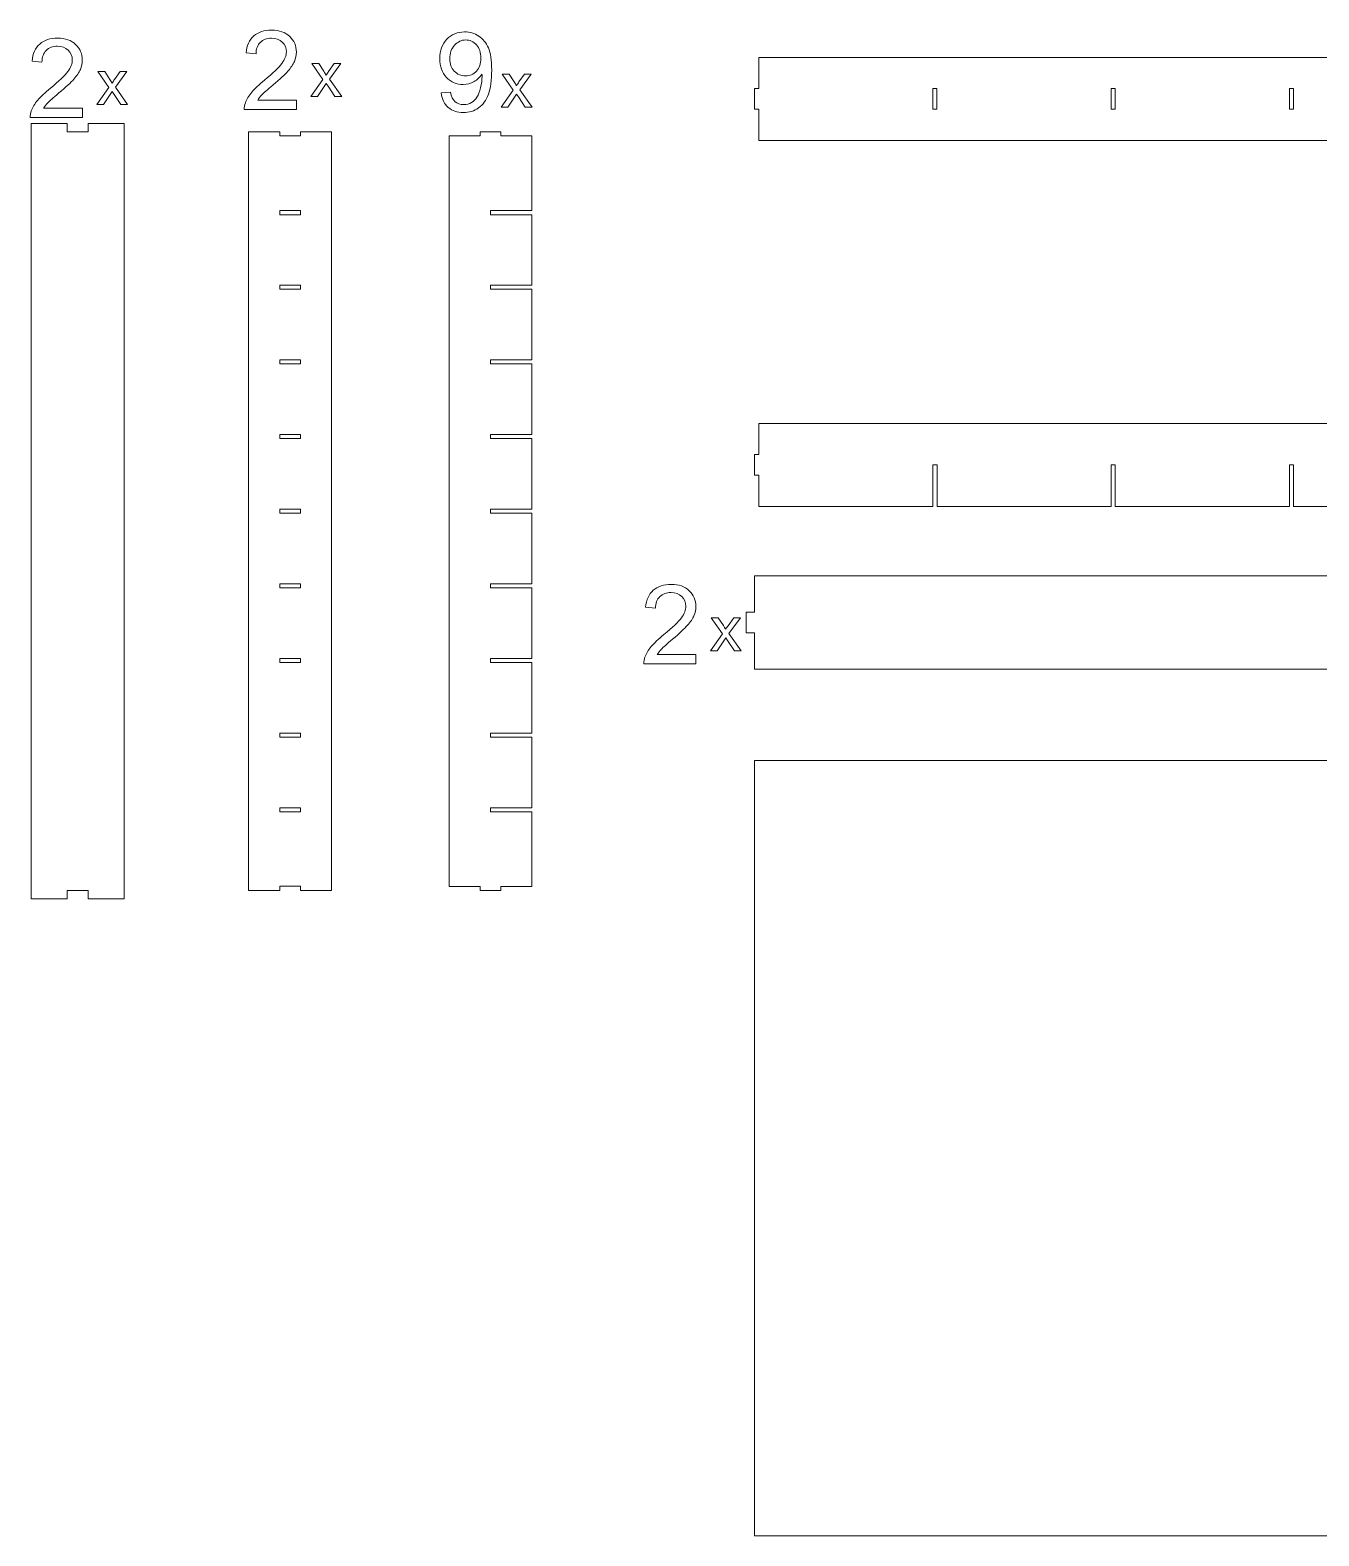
# Model space of a CAD drawing. Header units: millimetres. Extents: x -997 to 222, y -767 to 9.
# Drawn here: x -997 to -375, y -767 to -41 of the extents above; entities that cross this region are included whole.
import ezdxf

# ---------------------------------------------------------------- set-up
doc = ezdxf.new("R2010")
doc.units = ezdxf.units.MM
doc.header["$MEASUREMENT"] = 0
doc.layers.add('Camada 1', color=7, linetype='Continuous')

msp = doc.modelspace()

# ---------------------------------------------------------------- linework, layer by layer
at = {"layer": 'Camada 1', "lineweight": 20}
msp.add_lwpolyline([(-647.5055, -767.3635), (222.4825, -767.3635), (222.4825, -393.3635), (-647.5055, -393.3635), (-647.5055, -767.3635)], close=True, dxfattribs=at)
at = {"layer": 'Camada 1', "lineweight": 9}
for points, knots in [([(-868.3942, -74.9423), (-868.3942, -74.9423), (-868.3942, -79.4398), (-868.3942, -79.4398), (-868.3942, -79.4398), (-868.3942, -79.4398), (-893.5783, -79.4398), (-893.5783, -79.4398), (-893.5783, -79.4398), (-893.6138, -78.3132), (-893.4364, -77.231), (-893.0372, -76.1931), (-893.0372, -76.1931), (-892.3985, -74.4722), (-891.3695, -72.7867), (-889.959, -71.119), (-889.959, -71.119), (-888.5397, -69.4602), (-886.4994, -67.5352), (-883.8382, -65.353), (-883.8382, -65.353), (-879.6955, -61.9555), (-876.8924, -59.2676), (-875.4376, -57.2806), (-875.4376, -57.2806), (-873.9828, -55.3024), (-873.2554, -53.4218), (-873.2554, -51.6565), (-873.2554, -51.6565), (-873.2554, -49.8025), (-873.9207, -48.2413), (-875.2424, -46.9639), (-875.2424, -46.9639), (-876.573, -45.6953), (-878.3028, -45.0566), (-880.4318, -45.0566), (-880.4318, -45.0566), (-882.685, -45.0566), (-884.4858, -45.7308), (-885.8341, -47.0881), (-885.8341, -47.0881), (-887.1914, -48.4364), (-887.8744, -50.3081), (-887.8921, -52.6944), (-887.8921, -52.6944), (-887.8921, -52.6944), (-892.7001, -52.2065), (-892.7001, -52.2065), (-892.7001, -52.2065), (-892.3719, -48.6138), (-891.13, -45.8816), (-888.9833, -44.001), (-888.9833, -44.001), (-886.8365, -42.1204), (-883.9446, -41.1801), (-880.3254, -41.1801), (-880.3254, -41.1801), (-876.6706, -41.1801), (-873.7787, -42.2003), (-871.6497, -44.2228), (-871.6497, -44.2228), (-869.5119, -46.2542), (-868.4474, -48.7646), (-868.4474, -51.763), (-868.4474, -51.763), (-868.4474, -53.2887), (-868.7579, -54.7879), (-869.3877, -56.2604), (-869.3877, -56.2604), (-870.0086, -57.733), (-871.0465, -59.2854), (-872.4925, -60.9087), (-872.4925, -60.9087), (-873.9384, -62.541), (-876.3424, -64.7764), (-879.7044, -67.615), (-879.7044, -67.615), (-882.5076, -69.9747), (-884.3083, -71.5714), (-885.1067, -72.4141), (-885.1067, -72.4141), (-885.9051, -73.248), (-886.5615, -74.0907), (-887.0849, -74.9423), (-887.0849, -74.9423), (-887.0849, -74.9423), (-868.3942, -74.9423), (-868.3942, -74.9423)], [0, 0, 0, 0, 0.04347826, 0.04347826, 0.04347826, 0.04347826, 0.08695652, 0.08695652, 0.08695652, 0.08695652, 0.13043478, 0.13043478, 0.13043478, 0.13043478, 0.17391304, 0.17391304, 0.17391304, 0.17391304, 0.2173913, 0.2173913, 0.2173913, 0.2173913, 0.26086957, 0.26086957, 0.26086957, 0.26086957, 0.30434783, 0.30434783, 0.30434783, 0.30434783, 0.34782609, 0.34782609, 0.34782609, 0.34782609, 0.39130435, 0.39130435, 0.39130435, 0.39130435, 0.43478261, 0.43478261, 0.43478261, 0.43478261, 0.47826087, 0.47826087, 0.47826087, 0.47826087, 0.52173913, 0.52173913, 0.52173913, 0.52173913, 0.56521739, 0.56521739, 0.56521739, 0.56521739, 0.60869565, 0.60869565, 0.60869565, 0.60869565, 0.65217391, 0.65217391, 0.65217391, 0.65217391, 0.69565217, 0.69565217, 0.69565217, 0.69565217, 0.73913043, 0.73913043, 0.73913043, 0.73913043, 0.7826087, 0.7826087, 0.7826087, 0.7826087, 0.82608696, 0.82608696, 0.82608696, 0.82608696, 0.86956522, 0.86956522, 0.86956522, 0.86956522, 0.91304348, 0.91304348, 0.91304348, 0.91304348, 1, 1, 1, 1]), ([(-798.5779, -71.5004), (-798.5779, -71.5004), (-794.0804, -71.0835), (-794.0804, -71.0835), (-794.0804, -71.0835), (-793.699, -73.1947), (-792.9715, -74.7294), (-791.8982, -75.6874), (-791.8982, -75.6874), (-790.8248, -76.6366), (-789.4498, -77.1156), (-787.7644, -77.1156), (-787.7644, -77.1156), (-786.3273, -77.1156), (-785.0677, -76.7874), (-783.9854, -76.1221), (-783.9854, -76.1221), (-782.9032, -75.4657), (-782.0161, -74.5874), (-781.3242, -73.4875), (-781.3242, -73.4875), (-780.6234, -72.3875), (-780.0468, -70.8972), (-779.5767, -69.0343), (-779.5767, -69.0343), (-779.1154, -67.1626), (-778.8759, -65.2554), (-778.8759, -63.3127), (-778.8759, -63.3127), (-778.8759, -63.1087), (-778.8847, -62.7893), (-778.9025, -62.3812), (-778.9025, -62.3812), (-779.8428, -63.8627), (-781.1202, -65.078), (-782.7347, -66.0005), (-782.7347, -66.0005), (-784.358, -66.932), (-786.1144, -67.3932), (-787.995, -67.3932), (-787.995, -67.3932), (-791.153, -67.3932), (-793.8231, -66.2489), (-796.0054, -63.9602), (-796.0054, -63.9602), (-798.1876, -61.6716), (-799.2787, -58.6644), (-799.2787, -54.9209), (-799.2787, -54.9209), (-799.2787, -51.0533), (-798.1432, -47.9485), (-795.8634, -45.5889), (-795.8634, -45.5889), (-793.5836, -43.2292), (-790.7272, -42.0494), (-787.2942, -42.0494), (-787.2942, -42.0494), (-784.8193, -42.0494), (-782.5572, -42.7236), (-780.4992, -44.0542), (-780.4992, -44.0542), (-778.4501, -45.3848), (-776.8888, -47.292), (-775.8243, -49.7581), (-775.8243, -49.7581), (-774.7598, -52.2242), (-774.2276, -55.7991), (-774.2276, -60.4829), (-774.2276, -60.4829), (-774.2276, -65.3441), (-774.751, -69.2206), (-775.8066, -72.1125), (-775.8066, -72.1125), (-776.8711, -74.9955), (-778.4412, -77.1866), (-780.5258, -78.6946), (-780.5258, -78.6946), (-782.6193, -80.2027), (-785.0588, -80.9567), (-787.8708, -80.9567), (-787.8708, -80.9567), (-790.8514, -80.9567), (-793.282, -80.1317), (-795.1715, -78.4728), (-795.1715, -78.4728), (-797.061, -76.8229), (-798.1964, -74.4987), (-798.5779, -71.5004)], [0, 0, 0, 0, 0.04347826, 0.04347826, 0.04347826, 0.04347826, 0.08695652, 0.08695652, 0.08695652, 0.08695652, 0.13043478, 0.13043478, 0.13043478, 0.13043478, 0.17391304, 0.17391304, 0.17391304, 0.17391304, 0.2173913, 0.2173913, 0.2173913, 0.2173913, 0.26086957, 0.26086957, 0.26086957, 0.26086957, 0.30434783, 0.30434783, 0.30434783, 0.30434783, 0.34782609, 0.34782609, 0.34782609, 0.34782609, 0.39130435, 0.39130435, 0.39130435, 0.39130435, 0.43478261, 0.43478261, 0.43478261, 0.43478261, 0.47826087, 0.47826087, 0.47826087, 0.47826087, 0.52173913, 0.52173913, 0.52173913, 0.52173913, 0.56521739, 0.56521739, 0.56521739, 0.56521739, 0.60869565, 0.60869565, 0.60869565, 0.60869565, 0.65217391, 0.65217391, 0.65217391, 0.65217391, 0.69565217, 0.69565217, 0.69565217, 0.69565217, 0.73913043, 0.73913043, 0.73913043, 0.73913043, 0.7826087, 0.7826087, 0.7826087, 0.7826087, 0.82608696, 0.82608696, 0.82608696, 0.82608696, 0.86956522, 0.86956522, 0.86956522, 0.86956522, 0.91304348, 0.91304348, 0.91304348, 0.91304348, 1, 1, 1, 1]), ([(-971.6414, -78.8179), (-971.6414, -78.8179), (-971.6414, -83.3154), (-971.6414, -83.3154), (-971.6414, -83.3154), (-971.6414, -83.3154), (-996.8255, -83.3154), (-996.8255, -83.3154), (-996.8255, -83.3154), (-996.861, -82.1888), (-996.6836, -81.1066), (-996.2844, -80.0687), (-996.2844, -80.0687), (-995.6457, -78.3478), (-994.6167, -76.6623), (-993.2062, -74.9946), (-993.2062, -74.9946), (-991.7869, -73.3358), (-989.7466, -71.4108), (-987.0854, -69.2286), (-987.0854, -69.2286), (-982.9427, -65.8311), (-980.1396, -63.1432), (-978.6848, -61.1562), (-978.6848, -61.1562), (-977.23, -59.178), (-976.5026, -57.2974), (-976.5026, -55.5321), (-976.5026, -55.5321), (-976.5026, -53.6781), (-977.1679, -52.1169), (-978.4896, -50.8395), (-978.4896, -50.8395), (-979.8202, -49.5709), (-981.55, -48.9322), (-983.679, -48.9322), (-983.679, -48.9322), (-985.9322, -48.9322), (-987.733, -49.6064), (-989.0813, -50.9637), (-989.0813, -50.9637), (-990.4386, -52.312), (-991.1216, -54.1837), (-991.1393, -56.57), (-991.1393, -56.57), (-991.1393, -56.57), (-995.9473, -56.0821), (-995.9473, -56.0821), (-995.9473, -56.0821), (-995.6191, -52.4894), (-994.3772, -49.7572), (-992.2305, -47.8766), (-992.2305, -47.8766), (-990.0837, -45.996), (-987.1918, -45.0557), (-983.5726, -45.0557), (-983.5726, -45.0557), (-979.9178, -45.0557), (-977.0259, -46.0759), (-974.8969, -48.0984), (-974.8969, -48.0984), (-972.7591, -50.1298), (-971.6946, -52.6402), (-971.6946, -55.6386), (-971.6946, -55.6386), (-971.6946, -57.1643), (-972.0051, -58.6635), (-972.6349, -60.136), (-972.6349, -60.136), (-973.2558, -61.6086), (-974.2937, -63.161), (-975.7397, -64.7843), (-975.7397, -64.7843), (-977.1856, -66.4166), (-979.5896, -68.652), (-982.9516, -71.4906), (-982.9516, -71.4906), (-985.7548, -73.8503), (-987.5555, -75.447), (-988.3539, -76.2897), (-988.3539, -76.2897), (-989.1523, -77.1236), (-989.8087, -77.9663), (-990.3321, -78.8179), (-990.3321, -78.8179), (-990.3321, -78.8179), (-971.6414, -78.8179), (-971.6414, -78.8179)], [0, 0, 0, 0, 0.04347826, 0.04347826, 0.04347826, 0.04347826, 0.08695652, 0.08695652, 0.08695652, 0.08695652, 0.13043478, 0.13043478, 0.13043478, 0.13043478, 0.17391304, 0.17391304, 0.17391304, 0.17391304, 0.2173913, 0.2173913, 0.2173913, 0.2173913, 0.26086957, 0.26086957, 0.26086957, 0.26086957, 0.30434783, 0.30434783, 0.30434783, 0.30434783, 0.34782609, 0.34782609, 0.34782609, 0.34782609, 0.39130435, 0.39130435, 0.39130435, 0.39130435, 0.43478261, 0.43478261, 0.43478261, 0.43478261, 0.47826087, 0.47826087, 0.47826087, 0.47826087, 0.52173913, 0.52173913, 0.52173913, 0.52173913, 0.56521739, 0.56521739, 0.56521739, 0.56521739, 0.60869565, 0.60869565, 0.60869565, 0.60869565, 0.65217391, 0.65217391, 0.65217391, 0.65217391, 0.69565217, 0.69565217, 0.69565217, 0.69565217, 0.73913043, 0.73913043, 0.73913043, 0.73913043, 0.7826087, 0.7826087, 0.7826087, 0.7826087, 0.82608696, 0.82608696, 0.82608696, 0.82608696, 0.86956522, 0.86956522, 0.86956522, 0.86956522, 0.91304348, 0.91304348, 0.91304348, 0.91304348, 1, 1, 1, 1]), ([(-779.4259, -54.6814), (-779.4259, -52.0024), (-780.1355, -49.8646), (-781.5637, -48.2944), (-781.5637, -48.2944), (-783.0008, -46.7154), (-784.7128, -45.9259), (-786.7265, -45.9259), (-786.7265, -45.9259), (-788.8023, -45.9259), (-790.6119, -46.7775), (-792.1554, -48.4719), (-792.1554, -48.4719), (-793.699, -50.175), (-794.4707, -52.375), (-794.4707, -55.0717), (-794.4707, -55.0717), (-794.4707, -57.5023), (-793.7344, -59.4716), (-792.2708, -60.9885), (-792.2708, -60.9885), (-790.8071, -62.5054), (-789.0063, -63.2595), (-786.8596, -63.2595), (-786.8596, -63.2595), (-784.6862, -63.2595), (-782.9121, -62.5054), (-781.5194, -60.9885), (-781.5194, -60.9885), (-780.1178, -59.4716), (-779.4259, -57.3693), (-779.4259, -54.6814)], [0, 0, 0, 0, 0.11111111, 0.11111111, 0.11111111, 0.11111111, 0.22222222, 0.22222222, 0.22222222, 0.22222222, 0.33333333, 0.33333333, 0.33333333, 0.33333333, 0.44444444, 0.44444444, 0.44444444, 0.44444444, 0.55555556, 0.55555556, 0.55555556, 0.55555556, 0.66666667, 0.66666667, 0.66666667, 0.66666667, 0.77777778, 0.77777778, 0.77777778, 0.77777778, 1, 1, 1, 1]), ([(-645.4343, -54.3795), (-645.4343, -54.3795), (212.5656, -54.3795), (212.5656, -54.3795), (212.5656, -54.3795), (212.5656, -54.3795), (212.5656, -69.3769), (212.5656, -69.3769), (212.5656, -69.3769), (212.5656, -69.3769), (214.5649, -69.3769), (214.5649, -69.3769), (214.5649, -69.3769), (214.5649, -69.3769), (214.5649, -79.3789), (214.5649, -79.3789), (214.5649, -79.3789), (214.5649, -79.3789), (212.5656, -79.3789), (212.5656, -79.3789), (212.5656, -79.3789), (212.5656, -79.3789), (212.5656, -94.3795), (212.5656, -94.3795), (212.5656, -94.3795), (212.5656, -94.3795), (-645.4343, -94.3795), (-645.4343, -94.3795), (-645.4343, -94.3795), (-645.4343, -94.3795), (-645.4343, -79.3755), (-645.4343, -79.3755), (-645.4343, -79.3755), (-645.4343, -79.3755), (-647.4219, -79.3755), (-647.4219, -79.3755), (-647.4219, -79.3755), (-647.4219, -79.3755), (-647.4255, -69.3765), (-647.4255, -69.3765), (-647.4255, -69.3765), (-647.4255, -69.3765), (-645.4379, -69.3765), (-645.4379, -69.3765), (-645.4379, -69.3765), (-645.4379, -69.3765), (-645.4343, -54.3795), (-645.4343, -54.3795)], [0, 0, 0, 0, 0.07692308, 0.07692308, 0.07692308, 0.07692308, 0.15384615, 0.15384615, 0.15384615, 0.15384615, 0.23076923, 0.23076923, 0.23076923, 0.23076923, 0.30769231, 0.30769231, 0.30769231, 0.30769231, 0.38461538, 0.38461538, 0.38461538, 0.38461538, 0.46153846, 0.46153846, 0.46153846, 0.46153846, 0.53846154, 0.53846154, 0.53846154, 0.53846154, 0.61538462, 0.61538462, 0.61538462, 0.61538462, 0.69230769, 0.69230769, 0.69230769, 0.69230769, 0.76923077, 0.76923077, 0.76923077, 0.76923077, 0.84615385, 0.84615385, 0.84615385, 0.84615385, 1, 1, 1, 1]), ([(-561.4415, -69.3795), (-561.4415, -69.3795), (-559.4415, -69.3795), (-559.4415, -69.3795), (-559.4415, -69.3795), (-559.4415, -69.3795), (-559.4415, -79.3795), (-559.4415, -79.3795), (-559.4415, -79.3795), (-559.4415, -79.3795), (-561.4415, -79.3795), (-561.4415, -79.3795), (-561.4415, -79.3795), (-561.4415, -79.3795), (-561.4415, -69.3795), (-561.4415, -69.3795)], [0, 0, 0, 0, 0.2, 0.2, 0.2, 0.2, 0.4, 0.4, 0.4, 0.4, 0.6, 0.6, 0.6, 0.6, 1, 1, 1, 1]), ([(-475.4412, -69.3795), (-475.4412, -69.3795), (-473.4412, -69.3795), (-473.4412, -69.3795), (-473.4412, -69.3795), (-473.4412, -69.3795), (-473.4412, -79.3795), (-473.4412, -79.3795), (-473.4412, -79.3795), (-473.4412, -79.3795), (-475.4412, -79.3795), (-475.4412, -79.3795), (-475.4412, -79.3795), (-475.4412, -79.3795), (-475.4412, -69.3795), (-475.4412, -69.3795)], [0, 0, 0, 0, 0.2, 0.2, 0.2, 0.2, 0.4, 0.4, 0.4, 0.4, 0.6, 0.6, 0.6, 0.6, 1, 1, 1, 1]), ([(-389.4359, -69.3795), (-389.4359, -69.3795), (-387.4359, -69.3795), (-387.4359, -69.3795), (-387.4359, -69.3795), (-387.4359, -69.3795), (-387.4359, -79.3795), (-387.4359, -79.3795), (-387.4359, -79.3795), (-387.4359, -79.3795), (-389.4359, -79.3795), (-389.4359, -79.3795), (-389.4359, -79.3795), (-389.4359, -79.3795), (-389.4359, -69.3795), (-389.4359, -69.3795)], [0, 0, 0, 0, 0.2, 0.2, 0.2, 0.2, 0.4, 0.4, 0.4, 0.4, 0.6, 0.6, 0.6, 0.6, 1, 1, 1, 1]), ([(-891.4449, -90.1742), (-891.4449, -90.1742), (-876.4449, -90.1742), (-876.4449, -90.1742), (-876.4449, -90.1742), (-876.4449, -90.1742), (-876.4449, -92.1741), (-876.4449, -92.1741), (-876.4449, -92.1741), (-876.4449, -92.1741), (-866.4449, -92.1741), (-866.4449, -92.1741), (-866.4449, -92.1741), (-866.4449, -92.1741), (-866.4449, -90.1742), (-866.4449, -90.1742), (-866.4449, -90.1742), (-866.4449, -90.1742), (-851.4449, -90.1742), (-851.4449, -90.1742), (-851.4449, -90.1742), (-851.4449, -223.1841), (-851.4449, -377.0455), (-851.4449, -456.09), (-851.4449, -456.09), (-851.4449, -456.09), (-866.4451, -456.09), (-866.4451, -456.09), (-866.4451, -456.09), (-866.4451, -456.09), (-866.4451, -456.0896), (-866.4451, -456.0896), (-866.4451, -456.0896), (-866.4451, -456.0896), (-866.4449, -456.0896), (-866.4449, -456.0896), (-866.4449, -456.0896), (-866.4449, -456.0896), (-866.4449, -454.0896), (-866.4449, -454.0896), (-866.4449, -454.0896), (-866.4449, -454.0896), (-876.4449, -454.0896), (-876.4449, -454.0896), (-876.4449, -454.0896), (-876.4449, -454.0896), (-876.4449, -455.3289), (-876.4449, -455.3289), (-876.4449, -455.3289), (-876.4449, -455.3289), (-876.4458, -455.3289), (-876.4458, -455.3289), (-876.4458, -455.3289), (-876.4458, -455.3289), (-876.4458, -456.09), (-876.4458, -456.09), (-876.4458, -456.09), (-876.4458, -456.09), (-891.4449, -456.09), (-891.4449, -456.09), (-891.4449, -456.09), (-891.4449, -456.09), (-891.4449, -90.1742), (-891.4449, -90.1742)], [0, 0, 0, 0, 0.05882353, 0.05882353, 0.05882353, 0.05882353, 0.11764706, 0.11764706, 0.11764706, 0.11764706, 0.17647059, 0.17647059, 0.17647059, 0.17647059, 0.23529412, 0.23529412, 0.23529412, 0.23529412, 0.29411765, 0.29411765, 0.29411765, 0.29411765, 0.35294118, 0.35294118, 0.35294118, 0.35294118, 0.41176471, 0.41176471, 0.41176471, 0.41176471, 0.47058824, 0.47058824, 0.47058824, 0.47058824, 0.52941176, 0.52941176, 0.52941176, 0.52941176, 0.58823529, 0.58823529, 0.58823529, 0.58823529, 0.64705882, 0.64705882, 0.64705882, 0.64705882, 0.70588235, 0.70588235, 0.70588235, 0.70588235, 0.76470588, 0.76470588, 0.76470588, 0.76470588, 0.82352941, 0.82352941, 0.82352941, 0.82352941, 0.88235294, 0.88235294, 0.88235294, 0.88235294, 1, 1, 1, 1]), ([(-794.7914, -92.1853), (-794.7914, -92.1853), (-779.7914, -92.1853), (-779.7914, -92.1853), (-779.7914, -92.1853), (-779.7914, -92.1853), (-779.7914, -90.1852), (-779.7914, -90.1852), (-779.7914, -90.1852), (-779.7914, -90.1852), (-769.7914, -90.1852), (-769.7914, -90.1852), (-769.7914, -90.1852), (-769.7914, -90.1852), (-769.7914, -92.1853), (-769.7914, -92.1853), (-769.7914, -92.1853), (-769.7914, -92.1853), (-754.7914, -92.1853), (-754.7914, -92.1853), (-754.7914, -92.1853), (-754.7914, -92.1853), (-754.7914, -128.1852), (-754.7914, -128.1852), (-754.7914, -128.1852), (-754.7914, -128.1852), (-774.8233, -128.1852), (-774.8233, -128.1852), (-774.8233, -128.1852), (-774.8233, -128.1852), (-774.8233, -130.1852), (-774.8233, -130.1852), (-774.8233, -130.1852), (-774.8233, -130.1852), (-754.7914, -130.1852), (-754.7914, -130.1852), (-754.7914, -130.1852), (-754.7914, -130.1852), (-754.7914, -164.1852), (-754.7914, -164.1852), (-754.7914, -164.1852), (-754.7914, -164.1852), (-774.8233, -164.1852), (-774.8233, -164.1852), (-774.8233, -164.1852), (-774.8233, -164.1852), (-774.8233, -166.1852), (-774.8233, -166.1852), (-774.8233, -166.1852), (-774.8233, -166.1852), (-754.7914, -166.1852), (-754.7914, -166.1852), (-754.7914, -166.1852), (-754.7914, -166.1852), (-754.7914, -200.1852), (-754.7914, -200.1852), (-754.7914, -200.1852), (-754.7914, -200.1852), (-774.8233, -200.1852), (-774.8233, -200.1852), (-774.8233, -200.1852), (-774.8233, -200.1852), (-774.8233, -202.1852), (-774.8233, -202.1852), (-774.8233, -202.1852), (-774.8233, -202.1852), (-754.7914, -202.1852), (-754.7914, -202.1852), (-754.7914, -202.1852), (-754.7914, -202.1852), (-754.7914, -236.1852), (-754.7914, -236.1852), (-754.7914, -236.1852), (-754.7914, -236.1852), (-774.8233, -236.1852), (-774.8233, -236.1852), (-774.8233, -236.1852), (-774.8233, -236.1852), (-774.8233, -238.1852), (-774.8233, -238.1852), (-774.8233, -238.1852), (-774.8233, -238.1852), (-754.7914, -238.1852), (-754.7914, -238.1852), (-754.7914, -238.1852), (-754.7914, -238.1852), (-754.7914, -272.1853), (-754.7914, -272.1853), (-754.7914, -272.1853), (-754.7914, -272.1853), (-774.8233, -272.1853), (-774.8233, -272.1853), (-774.8233, -272.1853), (-774.8233, -272.1853), (-774.8233, -274.1853), (-774.8233, -274.1853), (-774.8233, -274.1853), (-774.8233, -274.1853), (-754.7914, -274.1853), (-754.7914, -274.1853), (-754.7914, -274.1853), (-754.7914, -274.1853), (-754.7914, -308.1853), (-754.7914, -308.1853), (-754.7914, -308.1853), (-754.7914, -308.1853), (-774.8233, -308.1853), (-774.8233, -308.1853), (-774.8233, -308.1853), (-774.8233, -308.1853), (-774.8233, -310.1853), (-774.8233, -310.1853), (-774.8233, -310.1853), (-774.8233, -310.1853), (-754.7914, -310.1853), (-754.7914, -310.1853), (-754.7914, -310.1853), (-754.7914, -310.1853), (-754.7914, -344.1853), (-754.7914, -344.1853), (-754.7914, -344.1853), (-754.7914, -344.1853), (-774.8233, -344.1853), (-774.8233, -344.1853), (-774.8233, -344.1853), (-774.8233, -344.1853), (-774.8233, -346.1853), (-774.8233, -346.1853), (-774.8233, -346.1853), (-774.8233, -346.1853), (-754.7914, -346.1853), (-754.7914, -346.1853), (-754.7914, -346.1853), (-754.7914, -346.1853), (-754.7914, -380.1853), (-754.7914, -380.1853), (-754.7914, -380.1853), (-754.7914, -380.1853), (-774.8233, -380.1853), (-774.8233, -380.1853), (-774.8233, -380.1853), (-774.8233, -380.1853), (-774.8233, -382.1853), (-774.8233, -382.1853), (-774.8233, -382.1853), (-774.8233, -382.1853), (-754.7914, -382.1853), (-754.7914, -382.1853), (-754.7914, -382.1853), (-754.7914, -382.1853), (-754.7914, -416.1853), (-754.7914, -416.1853), (-754.7914, -416.1853), (-754.7914, -416.1853), (-774.8233, -416.1853), (-774.8233, -416.1853), (-774.8233, -416.1853), (-774.8233, -416.1853), (-774.8233, -418.1853), (-774.8233, -418.1853), (-774.8233, -418.1853), (-774.8233, -418.1853), (-754.7914, -418.1853), (-754.7914, -418.1853), (-754.7914, -418.1853), (-754.7914, -418.1853), (-754.7914, -454.1853), (-754.7914, -454.1853), (-754.7914, -454.1853), (-754.7914, -454.1853), (-769.7914, -454.1853), (-769.7914, -454.1853), (-769.7914, -454.1853), (-769.7914, -454.1853), (-769.7914, -456.1849), (-769.7914, -456.1849), (-769.7914, -456.1849), (-769.7914, -456.1849), (-779.7914, -456.1849), (-779.7914, -456.1849), (-779.7914, -456.1849), (-779.7914, -456.1849), (-779.7914, -454.1853), (-779.7914, -454.1853), (-779.7914, -454.1853), (-779.7914, -454.1853), (-794.7914, -454.1853), (-794.7914, -454.1853), (-794.7914, -454.1853), (-794.7914, -454.1853), (-794.7914, -92.1853), (-794.7914, -92.1853)], [0, 0, 0, 0, 0.02040816, 0.02040816, 0.02040816, 0.02040816, 0.04081633, 0.04081633, 0.04081633, 0.04081633, 0.06122449, 0.06122449, 0.06122449, 0.06122449, 0.08163265, 0.08163265, 0.08163265, 0.08163265, 0.10204082, 0.10204082, 0.10204082, 0.10204082, 0.12244898, 0.12244898, 0.12244898, 0.12244898, 0.14285714, 0.14285714, 0.14285714, 0.14285714, 0.16326531, 0.16326531, 0.16326531, 0.16326531, 0.18367347, 0.18367347, 0.18367347, 0.18367347, 0.20408163, 0.20408163, 0.20408163, 0.20408163, 0.2244898, 0.2244898, 0.2244898, 0.2244898, 0.24489796, 0.24489796, 0.24489796, 0.24489796, 0.26530612, 0.26530612, 0.26530612, 0.26530612, 0.28571429, 0.28571429, 0.28571429, 0.28571429, 0.30612245, 0.30612245, 0.30612245, 0.30612245, 0.32653061, 0.32653061, 0.32653061, 0.32653061, 0.34693878, 0.34693878, 0.34693878, 0.34693878, 0.36734694, 0.36734694, 0.36734694, 0.36734694, 0.3877551, 0.3877551, 0.3877551, 0.3877551, 0.40816327, 0.40816327, 0.40816327, 0.40816327, 0.42857143, 0.42857143, 0.42857143, 0.42857143, 0.44897959, 0.44897959, 0.44897959, 0.44897959, 0.46938776, 0.46938776, 0.46938776, 0.46938776, 0.48979592, 0.48979592, 0.48979592, 0.48979592, 0.51020408, 0.51020408, 0.51020408, 0.51020408, 0.53061224, 0.53061224, 0.53061224, 0.53061224, 0.55102041, 0.55102041, 0.55102041, 0.55102041, 0.57142857, 0.57142857, 0.57142857, 0.57142857, 0.59183673, 0.59183673, 0.59183673, 0.59183673, 0.6122449, 0.6122449, 0.6122449, 0.6122449, 0.63265306, 0.63265306, 0.63265306, 0.63265306, 0.65306122, 0.65306122, 0.65306122, 0.65306122, 0.67346939, 0.67346939, 0.67346939, 0.67346939, 0.69387755, 0.69387755, 0.69387755, 0.69387755, 0.71428571, 0.71428571, 0.71428571, 0.71428571, 0.73469388, 0.73469388, 0.73469388, 0.73469388, 0.75510204, 0.75510204, 0.75510204, 0.75510204, 0.7755102, 0.7755102, 0.7755102, 0.7755102, 0.79591837, 0.79591837, 0.79591837, 0.79591837, 0.81632653, 0.81632653, 0.81632653, 0.81632653, 0.83673469, 0.83673469, 0.83673469, 0.83673469, 0.85714286, 0.85714286, 0.85714286, 0.85714286, 0.87755102, 0.87755102, 0.87755102, 0.87755102, 0.89795918, 0.89795918, 0.89795918, 0.89795918, 0.91836735, 0.91836735, 0.91836735, 0.91836735, 0.93877551, 0.93877551, 0.93877551, 0.93877551, 0.95918367, 0.95918367, 0.95918367, 0.95918367, 1, 1, 1, 1]), ([(-876.4449, -128.1852), (-876.4449, -128.1852), (-866.4449, -128.1852), (-866.4449, -128.1852), (-866.4449, -128.1852), (-866.4449, -128.1852), (-866.4449, -130.1852), (-866.4449, -130.1852), (-866.4449, -130.1852), (-866.4449, -130.1852), (-876.4449, -130.1852), (-876.4449, -130.1852), (-876.4449, -130.1852), (-876.4449, -130.1852), (-876.4449, -128.1852), (-876.4449, -128.1852)], [0, 0, 0, 0, 0.2, 0.2, 0.2, 0.2, 0.4, 0.4, 0.4, 0.4, 0.6, 0.6, 0.6, 0.6, 1, 1, 1, 1]), ([(-876.4449, -164.1852), (-876.4449, -164.1852), (-866.4449, -164.1852), (-866.4449, -164.1852), (-866.4449, -164.1852), (-866.4449, -164.1852), (-866.4449, -166.1852), (-866.4449, -166.1852), (-866.4449, -166.1852), (-866.4449, -166.1852), (-876.4449, -166.1852), (-876.4449, -166.1852), (-876.4449, -166.1852), (-876.4449, -166.1852), (-876.4449, -164.1852), (-876.4449, -164.1852)], [0, 0, 0, 0, 0.2, 0.2, 0.2, 0.2, 0.4, 0.4, 0.4, 0.4, 0.6, 0.6, 0.6, 0.6, 1, 1, 1, 1]), ([(-876.4449, -200.1852), (-876.4449, -200.1852), (-866.4449, -200.1852), (-866.4449, -200.1852), (-866.4449, -200.1852), (-866.4449, -200.1852), (-866.4449, -202.1852), (-866.4449, -202.1852), (-866.4449, -202.1852), (-866.4449, -202.1852), (-876.4449, -202.1852), (-876.4449, -202.1852), (-876.4449, -202.1852), (-876.4449, -202.1852), (-876.4449, -200.1852), (-876.4449, -200.1852)], [0, 0, 0, 0, 0.2, 0.2, 0.2, 0.2, 0.4, 0.4, 0.4, 0.4, 0.6, 0.6, 0.6, 0.6, 1, 1, 1, 1]), ([(-645.4285, -230.8564), (-645.4285, -230.8564), (212.5714, -230.8564), (212.5714, -230.8564), (212.5714, -230.8564), (212.5714, -230.8564), (212.5714, -245.8564), (212.5714, -245.8564), (212.5714, -245.8564), (212.5714, -245.8564), (214.5632, -245.8564), (214.5632, -245.8564), (214.5632, -245.8564), (214.5632, -245.8564), (214.5632, -255.8564), (214.5632, -255.8564), (214.5632, -255.8564), (214.5632, -255.8564), (212.5714, -255.8564), (212.5714, -255.8564), (212.5714, -255.8564), (212.5714, -255.8564), (212.5714, -270.8564), (212.5714, -270.8564), (212.5714, -270.8564), (212.5714, -270.8564), (128.5678, -270.8564), (128.5678, -270.8564), (128.5678, -270.8564), (128.5678, -270.8564), (128.5678, -250.854), (128.5678, -250.854), (128.5678, -250.854), (128.5678, -250.854), (126.5678, -250.854), (126.5678, -250.854), (126.5678, -250.854), (126.5678, -250.854), (126.5678, -270.8564), (126.5678, -270.8564), (126.5678, -270.8564), (126.5678, -270.8564), (42.5675, -270.8564), (42.5675, -270.8564), (42.5675, -270.8564), (42.5675, -270.8564), (42.5675, -250.854), (42.5675, -250.854), (42.5675, -250.854), (42.5675, -250.854), (40.5675, -250.854), (40.5675, -250.854), (40.5675, -250.854), (40.5675, -250.854), (40.5675, -270.8564), (40.5675, -270.8564), (40.5675, -270.8564), (40.5675, -270.8564), (-43.4378, -270.8564), (-43.4378, -270.8564), (-43.4378, -270.8564), (-43.4378, -270.8564), (-43.4378, -250.854), (-43.4378, -250.854), (-43.4378, -250.854), (-43.4378, -250.854), (-45.4378, -250.854), (-45.4378, -250.854), (-45.4378, -250.854), (-45.4378, -250.854), (-45.4378, -270.8564), (-45.4378, -270.8564), (-45.4378, -270.8564), (-45.4378, -270.8564), (-129.4381, -270.8564), (-129.4381, -270.8564), (-129.4381, -270.8564), (-129.4381, -270.8564), (-129.4381, -250.854), (-129.4381, -250.854), (-129.4381, -250.854), (-129.4381, -250.854), (-131.4381, -250.854), (-131.4381, -250.854), (-131.4381, -250.854), (-131.4381, -250.854), (-131.4381, -270.8564), (-131.4381, -270.8564), (-131.4381, -270.8564), (-131.4381, -270.8564), (-215.4286, -270.8564), (-215.4286, -270.8564), (-215.4286, -270.8564), (-215.4286, -270.8564), (-215.4286, -250.854), (-215.4286, -250.854), (-215.4286, -250.854), (-215.4286, -250.854), (-217.4286, -250.854), (-217.4286, -250.854), (-217.4286, -250.854), (-217.4286, -250.854), (-217.4286, -270.8564), (-217.4286, -270.8564), (-217.4286, -270.8564), (-217.4286, -270.8564), (-301.4299, -270.8564), (-301.4299, -270.8564), (-301.4299, -270.8564), (-301.4299, -270.8564), (-301.4299, -250.854), (-301.4299, -250.854), (-301.4299, -250.854), (-301.4299, -250.854), (-303.4299, -250.854), (-303.4299, -250.854), (-303.4299, -250.854), (-303.4299, -250.854), (-303.4299, -270.8564), (-303.4299, -270.8564), (-303.4299, -270.8564), (-303.4299, -270.8564), (-387.4301, -270.8564), (-387.4301, -270.8564), (-387.4301, -270.8564), (-387.4301, -270.8564), (-387.4301, -250.854), (-387.4301, -250.854), (-387.4301, -250.854), (-387.4301, -250.854), (-389.4301, -250.854), (-389.4301, -250.854), (-389.4301, -250.854), (-389.4301, -250.854), (-389.4301, -270.8564), (-389.4301, -270.8564), (-389.4301, -270.8564), (-389.4301, -270.8564), (-473.4354, -270.8564), (-473.4354, -270.8564), (-473.4354, -270.8564), (-473.4354, -270.8564), (-473.4354, -250.854), (-473.4354, -250.854), (-473.4354, -250.854), (-473.4354, -250.854), (-475.4354, -250.854), (-475.4354, -250.854), (-475.4354, -250.854), (-475.4354, -250.854), (-475.4354, -270.8564), (-475.4354, -270.8564), (-475.4354, -270.8564), (-475.4354, -270.8564), (-559.4357, -270.8564), (-559.4357, -270.8564), (-559.4357, -270.8564), (-559.4357, -270.8564), (-559.4357, -250.854), (-559.4357, -250.854), (-559.4357, -250.854), (-559.4357, -250.854), (-561.4357, -250.854), (-561.4357, -250.854), (-561.4357, -250.854), (-561.4357, -250.854), (-561.4357, -270.8564), (-561.4357, -270.8564), (-561.4357, -270.8564), (-561.4357, -270.8564), (-645.4285, -270.8564), (-645.4285, -270.8564), (-645.4285, -270.8564), (-645.4285, -270.8564), (-645.4285, -255.8564), (-645.4285, -255.8564), (-645.4285, -255.8564), (-645.4285, -255.8564), (-647.4252, -255.8564), (-647.4252, -255.8564), (-647.4252, -255.8564), (-647.4252, -255.8564), (-647.4252, -245.8564), (-647.4252, -245.8564), (-647.4252, -245.8564), (-647.4252, -245.8564), (-645.4285, -245.8564), (-645.4285, -245.8564), (-645.4285, -245.8564), (-645.4285, -245.8564), (-645.4285, -230.8564), (-645.4285, -230.8564)], [0, 0, 0, 0, 0.02040816, 0.02040816, 0.02040816, 0.02040816, 0.04081633, 0.04081633, 0.04081633, 0.04081633, 0.06122449, 0.06122449, 0.06122449, 0.06122449, 0.08163265, 0.08163265, 0.08163265, 0.08163265, 0.10204082, 0.10204082, 0.10204082, 0.10204082, 0.12244898, 0.12244898, 0.12244898, 0.12244898, 0.14285714, 0.14285714, 0.14285714, 0.14285714, 0.16326531, 0.16326531, 0.16326531, 0.16326531, 0.18367347, 0.18367347, 0.18367347, 0.18367347, 0.20408163, 0.20408163, 0.20408163, 0.20408163, 0.2244898, 0.2244898, 0.2244898, 0.2244898, 0.24489796, 0.24489796, 0.24489796, 0.24489796, 0.26530612, 0.26530612, 0.26530612, 0.26530612, 0.28571429, 0.28571429, 0.28571429, 0.28571429, 0.30612245, 0.30612245, 0.30612245, 0.30612245, 0.32653061, 0.32653061, 0.32653061, 0.32653061, 0.34693878, 0.34693878, 0.34693878, 0.34693878, 0.36734694, 0.36734694, 0.36734694, 0.36734694, 0.3877551, 0.3877551, 0.3877551, 0.3877551, 0.40816327, 0.40816327, 0.40816327, 0.40816327, 0.42857143, 0.42857143, 0.42857143, 0.42857143, 0.44897959, 0.44897959, 0.44897959, 0.44897959, 0.46938776, 0.46938776, 0.46938776, 0.46938776, 0.48979592, 0.48979592, 0.48979592, 0.48979592, 0.51020408, 0.51020408, 0.51020408, 0.51020408, 0.53061224, 0.53061224, 0.53061224, 0.53061224, 0.55102041, 0.55102041, 0.55102041, 0.55102041, 0.57142857, 0.57142857, 0.57142857, 0.57142857, 0.59183673, 0.59183673, 0.59183673, 0.59183673, 0.6122449, 0.6122449, 0.6122449, 0.6122449, 0.63265306, 0.63265306, 0.63265306, 0.63265306, 0.65306122, 0.65306122, 0.65306122, 0.65306122, 0.67346939, 0.67346939, 0.67346939, 0.67346939, 0.69387755, 0.69387755, 0.69387755, 0.69387755, 0.71428571, 0.71428571, 0.71428571, 0.71428571, 0.73469388, 0.73469388, 0.73469388, 0.73469388, 0.75510204, 0.75510204, 0.75510204, 0.75510204, 0.7755102, 0.7755102, 0.7755102, 0.7755102, 0.79591837, 0.79591837, 0.79591837, 0.79591837, 0.81632653, 0.81632653, 0.81632653, 0.81632653, 0.83673469, 0.83673469, 0.83673469, 0.83673469, 0.85714286, 0.85714286, 0.85714286, 0.85714286, 0.87755102, 0.87755102, 0.87755102, 0.87755102, 0.89795918, 0.89795918, 0.89795918, 0.89795918, 0.91836735, 0.91836735, 0.91836735, 0.91836735, 0.93877551, 0.93877551, 0.93877551, 0.93877551, 0.95918367, 0.95918367, 0.95918367, 0.95918367, 1, 1, 1, 1]), ([(-876.4449, -236.1852), (-876.4449, -236.1852), (-866.4449, -236.1852), (-866.4449, -236.1852), (-866.4449, -236.1852), (-866.4449, -236.1852), (-866.4449, -238.1852), (-866.4449, -238.1852), (-866.4449, -238.1852), (-866.4449, -238.1852), (-876.4449, -238.1852), (-876.4449, -238.1852), (-876.4449, -238.1852), (-876.4449, -238.1852), (-876.4449, -236.1852), (-876.4449, -236.1852)], [0, 0, 0, 0, 0.2, 0.2, 0.2, 0.2, 0.4, 0.4, 0.4, 0.4, 0.6, 0.6, 0.6, 0.6, 1, 1, 1, 1]), ([(-876.4449, -272.1853), (-876.4449, -272.1853), (-866.4449, -272.1853), (-866.4449, -272.1853), (-866.4449, -272.1853), (-866.4449, -272.1853), (-866.4449, -274.1853), (-866.4449, -274.1853), (-866.4449, -274.1853), (-866.4449, -274.1853), (-876.4449, -274.1853), (-876.4449, -274.1853), (-876.4449, -274.1853), (-876.4449, -274.1853), (-876.4449, -272.1853), (-876.4449, -272.1853)], [0, 0, 0, 0, 0.2, 0.2, 0.2, 0.2, 0.4, 0.4, 0.4, 0.4, 0.6, 0.6, 0.6, 0.6, 1, 1, 1, 1]), ([(-876.4449, -308.1853), (-876.4449, -308.1853), (-866.4449, -308.1853), (-866.4449, -308.1853), (-866.4449, -308.1853), (-866.4449, -308.1853), (-866.4449, -310.1853), (-866.4449, -310.1853), (-866.4449, -310.1853), (-866.4449, -310.1853), (-876.4449, -310.1853), (-876.4449, -310.1853), (-876.4449, -310.1853), (-876.4449, -310.1853), (-876.4449, -308.1853), (-876.4449, -308.1853)], [0, 0, 0, 0, 0.2, 0.2, 0.2, 0.2, 0.4, 0.4, 0.4, 0.4, 0.6, 0.6, 0.6, 0.6, 1, 1, 1, 1]), ([(-675.6846, -342.2589), (-675.6846, -342.2589), (-675.6846, -346.7564), (-675.6846, -346.7564), (-675.6846, -346.7564), (-675.6846, -346.7564), (-700.8687, -346.7564), (-700.8687, -346.7564), (-700.8687, -346.7564), (-700.9042, -345.6298), (-700.7268, -344.5476), (-700.3276, -343.5097), (-700.3276, -343.5097), (-699.6889, -341.7888), (-698.6599, -340.1033), (-697.2494, -338.4356), (-697.2494, -338.4356), (-695.8301, -336.7768), (-693.7898, -334.8518), (-691.1286, -332.6696), (-691.1286, -332.6696), (-686.9859, -329.2721), (-684.1828, -326.5842), (-682.728, -324.5972), (-682.728, -324.5972), (-681.2732, -322.619), (-680.5458, -320.7384), (-680.5458, -318.9731), (-680.5458, -318.9731), (-680.5458, -317.1191), (-681.2111, -315.5579), (-682.5328, -314.2805), (-682.5328, -314.2805), (-683.8634, -313.0119), (-685.5932, -312.3732), (-687.7222, -312.3732), (-687.7222, -312.3732), (-689.9754, -312.3732), (-691.7762, -313.0474), (-693.1245, -314.4047), (-693.1245, -314.4047), (-694.4818, -315.753), (-695.1648, -317.6247), (-695.1825, -320.011), (-695.1825, -320.011), (-695.1825, -320.011), (-699.9905, -319.5231), (-699.9905, -319.5231), (-699.9905, -319.5231), (-699.6623, -315.9304), (-698.4204, -313.1982), (-696.2737, -311.3176), (-696.2737, -311.3176), (-694.1269, -309.437), (-691.235, -308.4967), (-687.6158, -308.4967), (-687.6158, -308.4967), (-683.961, -308.4967), (-681.0691, -309.5169), (-678.9401, -311.5394), (-678.9401, -311.5394), (-676.8023, -313.5708), (-675.7378, -316.0812), (-675.7378, -319.0796), (-675.7378, -319.0796), (-675.7378, -320.6053), (-676.0483, -322.1045), (-676.6781, -323.577), (-676.6781, -323.577), (-677.299, -325.0496), (-678.3369, -326.602), (-679.7829, -328.2253), (-679.7829, -328.2253), (-681.2288, -329.8576), (-683.6328, -332.093), (-686.9948, -334.9316), (-686.9948, -334.9316), (-689.798, -337.2913), (-691.5987, -338.888), (-692.3971, -339.7307), (-692.3971, -339.7307), (-693.1955, -340.5646), (-693.8519, -341.4073), (-694.3753, -342.2589), (-694.3753, -342.2589), (-694.3753, -342.2589), (-675.6846, -342.2589), (-675.6846, -342.2589)], [0, 0, 0, 0, 0.04347826, 0.04347826, 0.04347826, 0.04347826, 0.08695652, 0.08695652, 0.08695652, 0.08695652, 0.13043478, 0.13043478, 0.13043478, 0.13043478, 0.17391304, 0.17391304, 0.17391304, 0.17391304, 0.2173913, 0.2173913, 0.2173913, 0.2173913, 0.26086957, 0.26086957, 0.26086957, 0.26086957, 0.30434783, 0.30434783, 0.30434783, 0.30434783, 0.34782609, 0.34782609, 0.34782609, 0.34782609, 0.39130435, 0.39130435, 0.39130435, 0.39130435, 0.43478261, 0.43478261, 0.43478261, 0.43478261, 0.47826087, 0.47826087, 0.47826087, 0.47826087, 0.52173913, 0.52173913, 0.52173913, 0.52173913, 0.56521739, 0.56521739, 0.56521739, 0.56521739, 0.60869565, 0.60869565, 0.60869565, 0.60869565, 0.65217391, 0.65217391, 0.65217391, 0.65217391, 0.69565217, 0.69565217, 0.69565217, 0.69565217, 0.73913043, 0.73913043, 0.73913043, 0.73913043, 0.7826087, 0.7826087, 0.7826087, 0.7826087, 0.82608696, 0.82608696, 0.82608696, 0.82608696, 0.86956522, 0.86956522, 0.86956522, 0.86956522, 0.91304348, 0.91304348, 0.91304348, 0.91304348, 1, 1, 1, 1]), ([(-876.4449, -344.1853), (-876.4449, -344.1853), (-866.4449, -344.1853), (-866.4449, -344.1853), (-866.4449, -344.1853), (-866.4449, -344.1853), (-866.4449, -346.1853), (-866.4449, -346.1853), (-866.4449, -346.1853), (-866.4449, -346.1853), (-876.4449, -346.1853), (-876.4449, -346.1853), (-876.4449, -346.1853), (-876.4449, -346.1853), (-876.4449, -344.1853), (-876.4449, -344.1853)], [0, 0, 0, 0, 0.2, 0.2, 0.2, 0.2, 0.4, 0.4, 0.4, 0.4, 0.6, 0.6, 0.6, 0.6, 1, 1, 1, 1]), ([(-876.4449, -380.1853), (-876.4449, -380.1853), (-866.4449, -380.1853), (-866.4449, -380.1853), (-866.4449, -380.1853), (-866.4449, -380.1853), (-866.4449, -382.1853), (-866.4449, -382.1853), (-866.4449, -382.1853), (-866.4449, -382.1853), (-876.4449, -382.1853), (-876.4449, -382.1853), (-876.4449, -382.1853), (-876.4449, -382.1853), (-876.4449, -380.1853), (-876.4449, -380.1853)], [0, 0, 0, 0, 0.2, 0.2, 0.2, 0.2, 0.4, 0.4, 0.4, 0.4, 0.6, 0.6, 0.6, 0.6, 1, 1, 1, 1]), ([(-876.4449, -416.1853), (-876.4449, -416.1853), (-866.4449, -416.1853), (-866.4449, -416.1853), (-866.4449, -416.1853), (-866.4449, -416.1853), (-866.4449, -418.1853), (-866.4449, -418.1853), (-866.4449, -418.1853), (-866.4449, -418.1853), (-876.4449, -418.1853), (-876.4449, -418.1853), (-876.4449, -418.1853), (-876.4449, -418.1853), (-876.4449, -416.1853), (-876.4449, -416.1853)], [0, 0, 0, 0, 0.2, 0.2, 0.2, 0.2, 0.4, 0.4, 0.4, 0.4, 0.6, 0.6, 0.6, 0.6, 1, 1, 1, 1])]:
    msp.add_open_spline(points, degree=3, knots=knots, dxfattribs=at)
at = {"layer": 'Camada 1', "lineweight": 20}
for points, knots in [([(-861.4343, -73.2121), (-861.4343, -73.2121), (-855.6323, -64.9608), (-855.6323, -64.9608), (-855.6323, -64.9608), (-855.6323, -64.9608), (-861.0005, -57.3371), (-861.0005, -57.3371), (-861.0005, -57.3371), (-861.0005, -57.3371), (-857.6378, -57.3371), (-857.6378, -57.3371), (-857.6378, -57.3371), (-857.6378, -57.3371), (-855.1986, -61.0571), (-855.1986, -61.0571), (-855.1986, -61.0571), (-854.7444, -61.7664), (-854.3719, -62.3583), (-854.0964, -62.838), (-854.0964, -62.838), (-853.6575, -62.1797), (-853.2544, -61.598), (-852.8819, -61.0877), (-852.8819, -61.0877), (-852.8819, -61.0877), (-850.208, -57.3371), (-850.208, -57.3371), (-850.208, -57.3371), (-850.208, -57.3371), (-846.9932, -57.3371), (-846.9932, -57.3371), (-846.9932, -57.3371), (-846.9932, -57.3371), (-852.4788, -64.8128), (-852.4788, -64.8128), (-852.4788, -64.8128), (-852.4788, -64.8128), (-846.5748, -73.2121), (-846.5748, -73.2121), (-846.5748, -73.2121), (-846.5748, -73.2121), (-849.8763, -73.2121), (-849.8763, -73.2121), (-849.8763, -73.2121), (-849.8763, -73.2121), (-853.137, -68.2776), (-853.137, -68.2776), (-853.137, -68.2776), (-853.137, -68.2776), (-854.0045, -66.9458), (-854.0045, -66.9458), (-854.0045, -66.9458), (-854.0045, -66.9458), (-858.1736, -73.2121), (-858.1736, -73.2121), (-858.1736, -73.2121), (-858.1736, -73.2121), (-861.4343, -73.2121), (-861.4343, -73.2121)], [0, 0, 0, 0, 0.0625, 0.0625, 0.0625, 0.0625, 0.125, 0.125, 0.125, 0.125, 0.1875, 0.1875, 0.1875, 0.1875, 0.25, 0.25, 0.25, 0.25, 0.3125, 0.3125, 0.3125, 0.3125, 0.375, 0.375, 0.375, 0.375, 0.4375, 0.4375, 0.4375, 0.4375, 0.5, 0.5, 0.5, 0.5, 0.5625, 0.5625, 0.5625, 0.5625, 0.625, 0.625, 0.625, 0.625, 0.6875, 0.6875, 0.6875, 0.6875, 0.75, 0.75, 0.75, 0.75, 0.8125, 0.8125, 0.8125, 0.8125, 0.875, 0.875, 0.875, 0.875, 1, 1, 1, 1]), ([(-964.6815, -77.0877), (-964.6815, -77.0877), (-958.8795, -68.8364), (-958.8795, -68.8364), (-958.8795, -68.8364), (-958.8795, -68.8364), (-964.2477, -61.2127), (-964.2477, -61.2127), (-964.2477, -61.2127), (-964.2477, -61.2127), (-960.885, -61.2127), (-960.885, -61.2127), (-960.885, -61.2127), (-960.885, -61.2127), (-958.4458, -64.9327), (-958.4458, -64.9327), (-958.4458, -64.9327), (-957.9916, -65.642), (-957.6191, -66.2339), (-957.3436, -66.7136), (-957.3436, -66.7136), (-956.9047, -66.0553), (-956.5016, -65.4736), (-956.1291, -64.9633), (-956.1291, -64.9633), (-956.1291, -64.9633), (-953.4552, -61.2127), (-953.4552, -61.2127), (-953.4552, -61.2127), (-953.4552, -61.2127), (-950.2404, -61.2127), (-950.2404, -61.2127), (-950.2404, -61.2127), (-950.2404, -61.2127), (-955.726, -68.6884), (-955.726, -68.6884), (-955.726, -68.6884), (-955.726, -68.6884), (-949.822, -77.0877), (-949.822, -77.0877), (-949.822, -77.0877), (-949.822, -77.0877), (-953.1235, -77.0877), (-953.1235, -77.0877), (-953.1235, -77.0877), (-953.1235, -77.0877), (-956.3842, -72.1532), (-956.3842, -72.1532), (-956.3842, -72.1532), (-956.3842, -72.1532), (-957.2517, -70.8214), (-957.2517, -70.8214), (-957.2517, -70.8214), (-957.2517, -70.8214), (-961.4208, -77.0877), (-961.4208, -77.0877), (-961.4208, -77.0877), (-961.4208, -77.0877), (-964.6815, -77.0877), (-964.6815, -77.0877)], [0, 0, 0, 0, 0.0625, 0.0625, 0.0625, 0.0625, 0.125, 0.125, 0.125, 0.125, 0.1875, 0.1875, 0.1875, 0.1875, 0.25, 0.25, 0.25, 0.25, 0.3125, 0.3125, 0.3125, 0.3125, 0.375, 0.375, 0.375, 0.375, 0.4375, 0.4375, 0.4375, 0.4375, 0.5, 0.5, 0.5, 0.5, 0.5625, 0.5625, 0.5625, 0.5625, 0.625, 0.625, 0.625, 0.625, 0.6875, 0.6875, 0.6875, 0.6875, 0.75, 0.75, 0.75, 0.75, 0.8125, 0.8125, 0.8125, 0.8125, 0.875, 0.875, 0.875, 0.875, 1, 1, 1, 1]), ([(-769.634, -78.3148), (-769.634, -78.3148), (-763.832, -70.0635), (-763.832, -70.0635), (-763.832, -70.0635), (-763.832, -70.0635), (-769.2002, -62.4398), (-769.2002, -62.4398), (-769.2002, -62.4398), (-769.2002, -62.4398), (-765.8375, -62.4398), (-765.8375, -62.4398), (-765.8375, -62.4398), (-765.8375, -62.4398), (-763.3983, -66.1598), (-763.3983, -66.1598), (-763.3983, -66.1598), (-762.9441, -66.8691), (-762.5716, -67.461), (-762.2961, -67.9407), (-762.2961, -67.9407), (-761.8572, -67.2824), (-761.4541, -66.7007), (-761.0816, -66.1904), (-761.0816, -66.1904), (-761.0816, -66.1904), (-758.4077, -62.4398), (-758.4077, -62.4398), (-758.4077, -62.4398), (-758.4077, -62.4398), (-755.1929, -62.4398), (-755.1929, -62.4398), (-755.1929, -62.4398), (-755.1929, -62.4398), (-760.6785, -69.9155), (-760.6785, -69.9155), (-760.6785, -69.9155), (-760.6785, -69.9155), (-754.7745, -78.3148), (-754.7745, -78.3148), (-754.7745, -78.3148), (-754.7745, -78.3148), (-758.076, -78.3148), (-758.076, -78.3148), (-758.076, -78.3148), (-758.076, -78.3148), (-761.3367, -73.3803), (-761.3367, -73.3803), (-761.3367, -73.3803), (-761.3367, -73.3803), (-762.2042, -72.0485), (-762.2042, -72.0485), (-762.2042, -72.0485), (-762.2042, -72.0485), (-766.3733, -78.3148), (-766.3733, -78.3148), (-766.3733, -78.3148), (-766.3733, -78.3148), (-769.634, -78.3148), (-769.634, -78.3148)], [0, 0, 0, 0, 0.0625, 0.0625, 0.0625, 0.0625, 0.125, 0.125, 0.125, 0.125, 0.1875, 0.1875, 0.1875, 0.1875, 0.25, 0.25, 0.25, 0.25, 0.3125, 0.3125, 0.3125, 0.3125, 0.375, 0.375, 0.375, 0.375, 0.4375, 0.4375, 0.4375, 0.4375, 0.5, 0.5, 0.5, 0.5, 0.5625, 0.5625, 0.5625, 0.5625, 0.625, 0.625, 0.625, 0.625, 0.6875, 0.6875, 0.6875, 0.6875, 0.75, 0.75, 0.75, 0.75, 0.8125, 0.8125, 0.8125, 0.8125, 0.875, 0.875, 0.875, 0.875, 1, 1, 1, 1]), ([(-996.4189, -86.1959), (-996.4189, -86.1959), (-978.9189, -86.1959), (-978.9189, -86.1959), (-978.9189, -86.1959), (-978.9189, -86.1959), (-978.9189, -90.1959), (-978.9189, -90.1959), (-978.9189, -90.1959), (-978.9189, -90.1959), (-968.9189, -90.1959), (-968.9189, -90.1959), (-968.9189, -90.1959), (-968.9189, -90.1959), (-968.9189, -86.1959), (-968.9189, -86.1959), (-968.9189, -86.1959), (-968.9189, -86.1959), (-951.4189, -86.1959), (-951.4189, -86.1959), (-951.4189, -86.1959), (-951.4189, -86.1959), (-951.4189, -460.1959), (-951.4189, -460.1959), (-951.4189, -460.1959), (-951.4189, -460.1959), (-968.9189, -460.1959), (-968.9189, -460.1959), (-968.9189, -460.1959), (-968.9189, -460.1959), (-968.9189, -456.1959), (-968.9189, -456.1959), (-968.9189, -456.1959), (-968.9189, -456.1959), (-978.9189, -456.1959), (-978.9189, -456.1959), (-978.9189, -456.1959), (-978.9189, -456.1959), (-978.9189, -460.1959), (-978.9189, -460.1959), (-978.9189, -460.1959), (-978.9189, -460.1959), (-996.4189, -460.1959), (-996.4189, -460.1959), (-996.4189, -460.1959), (-996.4189, -460.1959), (-996.4189, -86.1959), (-996.4189, -86.1959)], [0, 0, 0, 0, 0.07692308, 0.07692308, 0.07692308, 0.07692308, 0.15384615, 0.15384615, 0.15384615, 0.15384615, 0.23076923, 0.23076923, 0.23076923, 0.23076923, 0.30769231, 0.30769231, 0.30769231, 0.30769231, 0.38461538, 0.38461538, 0.38461538, 0.38461538, 0.46153846, 0.46153846, 0.46153846, 0.46153846, 0.53846154, 0.53846154, 0.53846154, 0.53846154, 0.61538462, 0.61538462, 0.61538462, 0.61538462, 0.69230769, 0.69230769, 0.69230769, 0.69230769, 0.76923077, 0.76923077, 0.76923077, 0.76923077, 0.84615385, 0.84615385, 0.84615385, 0.84615385, 1, 1, 1, 1]), ([(-647.4251, -304.3193), (-647.4251, -304.3193), (214.563, -304.3193), (214.563, -304.3193), (214.563, -304.3193), (214.563, -304.3193), (214.563, -321.8193), (214.563, -321.8193), (214.563, -321.8193), (214.563, -321.8193), (218.563, -321.8193), (218.563, -321.8193), (218.563, -321.8193), (218.563, -321.8193), (218.563, -331.8193), (218.563, -331.8193), (218.563, -331.8193), (218.563, -331.8193), (214.563, -331.8193), (214.563, -331.8193), (214.563, -331.8193), (214.563, -331.8193), (214.563, -349.3193), (214.563, -349.3193), (214.563, -349.3193), (214.563, -349.3193), (-647.4251, -349.3193), (-647.4251, -349.3193), (-647.4251, -349.3193), (-647.4251, -349.3193), (-647.4251, -331.8193), (-647.4251, -331.8193), (-647.4251, -331.8193), (-647.4251, -331.8193), (-651.425, -331.8193), (-651.425, -331.8193), (-651.425, -331.8193), (-651.425, -331.8193), (-651.425, -321.8193), (-651.425, -321.8193), (-651.425, -321.8193), (-651.425, -321.8193), (-647.4251, -321.8193), (-647.4251, -321.8193), (-647.4251, -321.8193), (-647.4251, -321.8193), (-647.4251, -304.3193), (-647.4251, -304.3193)], [0, 0, 0, 0, 0.07692308, 0.07692308, 0.07692308, 0.07692308, 0.15384615, 0.15384615, 0.15384615, 0.15384615, 0.23076923, 0.23076923, 0.23076923, 0.23076923, 0.30769231, 0.30769231, 0.30769231, 0.30769231, 0.38461538, 0.38461538, 0.38461538, 0.38461538, 0.46153846, 0.46153846, 0.46153846, 0.46153846, 0.53846154, 0.53846154, 0.53846154, 0.53846154, 0.61538462, 0.61538462, 0.61538462, 0.61538462, 0.69230769, 0.69230769, 0.69230769, 0.69230769, 0.76923077, 0.76923077, 0.76923077, 0.76923077, 0.84615385, 0.84615385, 0.84615385, 0.84615385, 1, 1, 1, 1]), ([(-668.7247, -340.5287), (-668.7247, -340.5287), (-662.9227, -332.2774), (-662.9227, -332.2774), (-662.9227, -332.2774), (-662.9227, -332.2774), (-668.2909, -324.6537), (-668.2909, -324.6537), (-668.2909, -324.6537), (-668.2909, -324.6537), (-664.9282, -324.6537), (-664.9282, -324.6537), (-664.9282, -324.6537), (-664.9282, -324.6537), (-662.489, -328.3737), (-662.489, -328.3737), (-662.489, -328.3737), (-662.0348, -329.083), (-661.6623, -329.6749), (-661.3868, -330.1546), (-661.3868, -330.1546), (-660.9479, -329.4963), (-660.5448, -328.9146), (-660.1723, -328.4043), (-660.1723, -328.4043), (-660.1723, -328.4043), (-657.4984, -324.6537), (-657.4984, -324.6537), (-657.4984, -324.6537), (-657.4984, -324.6537), (-654.2836, -324.6537), (-654.2836, -324.6537), (-654.2836, -324.6537), (-654.2836, -324.6537), (-659.7692, -332.1294), (-659.7692, -332.1294), (-659.7692, -332.1294), (-659.7692, -332.1294), (-653.8652, -340.5287), (-653.8652, -340.5287), (-653.8652, -340.5287), (-653.8652, -340.5287), (-657.1667, -340.5287), (-657.1667, -340.5287), (-657.1667, -340.5287), (-657.1667, -340.5287), (-660.4274, -335.5942), (-660.4274, -335.5942), (-660.4274, -335.5942), (-660.4274, -335.5942), (-661.2949, -334.2624), (-661.2949, -334.2624), (-661.2949, -334.2624), (-661.2949, -334.2624), (-665.464, -340.5287), (-665.464, -340.5287), (-665.464, -340.5287), (-665.464, -340.5287), (-668.7247, -340.5287), (-668.7247, -340.5287)], [0, 0, 0, 0, 0.0625, 0.0625, 0.0625, 0.0625, 0.125, 0.125, 0.125, 0.125, 0.1875, 0.1875, 0.1875, 0.1875, 0.25, 0.25, 0.25, 0.25, 0.3125, 0.3125, 0.3125, 0.3125, 0.375, 0.375, 0.375, 0.375, 0.4375, 0.4375, 0.4375, 0.4375, 0.5, 0.5, 0.5, 0.5, 0.5625, 0.5625, 0.5625, 0.5625, 0.625, 0.625, 0.625, 0.625, 0.6875, 0.6875, 0.6875, 0.6875, 0.75, 0.75, 0.75, 0.75, 0.8125, 0.8125, 0.8125, 0.8125, 0.875, 0.875, 0.875, 0.875, 1, 1, 1, 1])]:
    msp.add_open_spline(points, degree=3, knots=knots, dxfattribs=at)

doc.saveas('drawing.dxf')
